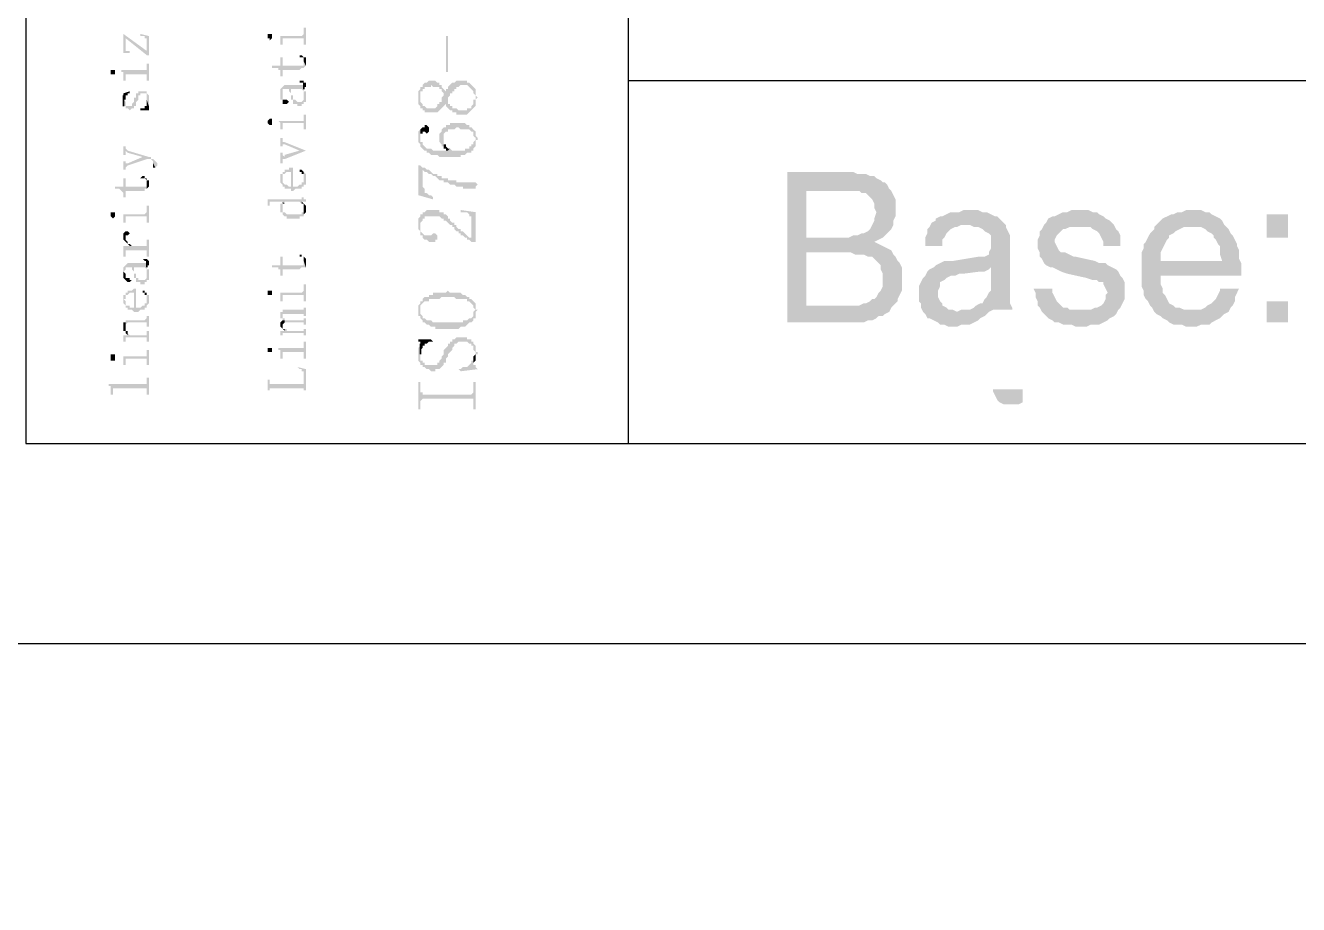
# Model space of a CAD drawing. Header units: millimetres. Extents: x 7018 to 13530, y 4187 to 5692.
# Drawn here: x 11706.35 to 11733.44, y 4946.32 to 4965.02 of the extents above; entities that cross this region are included whole.
import ezdxf

# ---------------------------------------------------------------- set-up
doc = ezdxf.new("R2010")
doc.units = ezdxf.units.MM
doc.layers.add('绘图', color=7, linetype='Continuous')

msp = doc.modelspace()

# ---------------------------------------------------------------- hatches: boundary and pattern name
at = {"transparency": 33554559}
for points in [[(11708.436, 4964.842), (11708.481, 4964.752), (11708.932, 4964.391), (11708.932, 4964.481)], [(11708.436, 4964.842), (11708.436, 4964.436), (11708.616, 4964.436), (11708.571, 4964.436), (11708.571, 4964.481), (11708.481, 4964.481), (11708.481, 4964.526), (11708.481, 4964.752)], [(11708.797, 4964.842), (11708.797, 4964.797), (11708.887, 4964.797), (11708.887, 4964.752), (11708.932, 4964.752), (11708.932, 4964.707), (11708.932, 4964.391), (11708.977, 4964.391), (11708.977, 4964.797)], [(11711.505, 4964.797), (11711.505, 4964.752), (11711.55, 4964.752), (11711.55, 4964.707), (11711.55, 4964.707), (11711.595, 4964.752), (11711.595, 4964.797), (11711.595, 4964.842), (11711.505, 4964.842)], [(11711.73, 4964.797), (11711.775, 4964.797), (11711.775, 4964.752), (11711.775, 4964.707), (11711.775, 4964.662), (11711.775, 4964.617), (11711.82, 4964.617), (11711.82, 4964.707), (11711.82, 4964.752), (11712.272, 4964.752), (11712.272, 4964.617), (11712.317, 4964.617), (11712.317, 4964.978), (11712.272, 4964.978), (11712.272, 4964.842), (11712.272, 4964.842), (11712.227, 4964.797)], [(11715.341, 4964.03), (11715.341, 4964.797), (11715.296, 4964.797), (11715.296, 4964.03)], [(11708.39, 4964.075), (11708.39, 4964.03), (11708.436, 4964.03), (11708.436, 4963.985), (11708.436, 4963.94), (11708.436, 4963.849), (11708.481, 4963.849), (11708.481, 4963.985), (11708.932, 4963.985), (11708.932, 4963.849), (11708.977, 4963.849), (11708.977, 4964.211), (11708.932, 4964.211), (11708.932, 4964.075), (11708.887, 4964.075)], [(11711.595, 4964.165), (11711.595, 4964.12), (11711.73, 4964.12), (11711.73, 4964.075), (11711.775, 4964.075), (11711.775, 4964.03), (11711.775, 4963.94), (11711.82, 4963.94), (11711.82, 4964.075), (11712.182, 4964.075), (11712.227, 4964.12), (11712.272, 4964.12), (11712.317, 4964.165), (11712.272, 4964.256), (11712.272, 4964.211), (11712.272, 4964.165), (11711.82, 4964.165), (11711.82, 4964.346), (11711.775, 4964.346), (11711.775, 4964.165)], [(11712.182, 4964.346), (11712.272, 4964.346), (11712.272, 4964.301), (11712.272, 4964.256), (11712.272, 4964.256), (11712.317, 4964.165), (11712.317, 4964.256), (11712.317, 4964.301), (11712.317, 4964.346), (11712.272, 4964.346), (11712.227, 4964.391), (11712.182, 4964.391)], [(11708.165, 4964.03), (11708.165, 4963.985), (11708.255, 4963.985), (11708.255, 4964.03), (11708.255, 4964.075), (11708.165, 4964.075)], [(11711.775, 4963.579), (11711.775, 4963.534), (11711.775, 4963.488), (11711.775, 4963.443), (11711.82, 4963.443), (11711.82, 4963.579), (11711.82, 4963.624), (11711.82, 4963.669), (11711.956, 4963.669), (11711.956, 4963.624), (11711.956, 4963.624), (11712.001, 4963.579), (11712.001, 4963.534), (11712.001, 4963.669), (11712.227, 4963.669), (11712.272, 4963.624), (11712.272, 4963.579), (11712.272, 4963.534), (11712.272, 4963.488), (11712.317, 4963.624), (11712.272, 4963.624), (11712.272, 4963.669), (11712.272, 4963.759), (11711.866, 4963.759), (11711.82, 4963.714), (11711.82, 4963.714), (11711.775, 4963.669), (11711.775, 4963.624)], [(11712.001, 4963.534), (11712.001, 4963.488), (11712.001, 4963.443), (11712.046, 4963.443), (11712.046, 4963.398), (11712.046, 4963.353), (11712.136, 4963.353), (11712.136, 4963.308), (11712.227, 4963.308), (11712.227, 4963.353), (11712.272, 4963.353), (11712.272, 4963.398), (11712.317, 4963.398), (11712.317, 4963.443), (11712.317, 4963.488), (11712.317, 4963.534), (11712.317, 4963.579), (11712.317, 4963.624), (11712.272, 4963.488), (11712.272, 4963.443), (11712.272, 4963.443), (11712.227, 4963.398), (11712.136, 4963.398), (11712.091, 4963.443), (11712.046, 4963.443), (11712.046, 4963.488), (11712.046, 4963.534), (11712.001, 4963.534), (11712.001, 4963.579), (11712.001, 4963.669), (11712.001, 4963.669)], [(11712.182, 4963.849), (11712.182, 4963.804), (11712.272, 4963.804), (11712.272, 4963.714), (11712.317, 4963.714), (11712.317, 4963.759), (11712.317, 4963.804), (11712.272, 4963.804), (11712.272, 4963.849), (11712.227, 4963.849)], [(11714.709, 4963.488), (11714.709, 4963.353), (11714.754, 4963.308), (11714.754, 4963.263), (11714.799, 4963.263), (11714.799, 4963.218), (11714.844, 4963.218), (11714.844, 4963.172), (11715.115, 4963.172), (11715.16, 4963.218), (11715.16, 4963.218), (11715.205, 4963.263), (11715.205, 4963.263), (11715.251, 4963.308), (11715.251, 4963.308), (11715.296, 4963.353), (11715.296, 4963.308), (11715.341, 4963.398), (11715.341, 4963.443), (11715.341, 4963.488), (11715.386, 4963.534), (11715.386, 4963.579), (11715.431, 4963.579), (11715.431, 4963.624), (11715.476, 4963.624), (11715.476, 4963.669), (11715.521, 4963.669), (11715.521, 4963.714), (11715.566, 4963.714), (11715.612, 4963.759), (11715.747, 4963.759), (11715.792, 4963.714), (11715.792, 4963.714), (11715.837, 4963.669), (11715.837, 4963.669), (11715.882, 4963.624), (11715.882, 4963.579), (11715.928, 4963.534), (11715.928, 4963.308), (11715.928, 4963.398), (11715.928, 4963.443), (11715.973, 4963.488), (11715.928, 4963.534), (11715.928, 4963.624), (11715.928, 4963.669), (11715.882, 4963.714), (11715.882, 4963.714), (11715.837, 4963.759), (11715.837, 4963.759), (11715.792, 4963.804), (11715.747, 4963.804), (11715.747, 4963.849), (11715.521, 4963.849), (11715.476, 4963.804), (11715.431, 4963.804), (11715.386, 4963.759), (11715.386, 4963.759), (11715.341, 4963.714), (11715.341, 4963.669), (11715.296, 4963.669), (11715.296, 4963.624), (11715.296, 4963.624), (11715.251, 4963.669), (11715.251, 4963.534), (11715.251, 4963.534), (11715.205, 4963.488), (11715.205, 4963.398), (11715.16, 4963.398), (11715.16, 4963.353), (11715.115, 4963.353), (11715.115, 4963.308), (11715.07, 4963.263), (11714.889, 4963.263), (11714.844, 4963.308), (11714.799, 4963.308), (11714.799, 4963.353), (11714.799, 4963.353), (11714.754, 4963.398), (11714.754, 4963.443), (11714.754, 4963.669), (11714.754, 4963.669), (11714.709, 4963.624), (11714.709, 4963.534)], [(11714.754, 4963.669), (11714.754, 4963.488), (11714.754, 4963.624), (11714.799, 4963.624), (11714.799, 4963.669), (11714.844, 4963.669), (11714.844, 4963.714), (11714.98, 4963.714), (11714.98, 4963.759), (11715.025, 4963.714), (11715.16, 4963.714), (11715.16, 4963.669), (11715.205, 4963.669), (11715.205, 4963.624), (11715.251, 4963.579), (11715.251, 4963.669), (11715.251, 4963.669), (11715.205, 4963.714), (11715.205, 4963.759), (11715.16, 4963.759), (11715.16, 4963.804), (11715.115, 4963.804), (11715.07, 4963.849), (11714.935, 4963.849), (11714.889, 4963.804), (11714.844, 4963.804), (11714.799, 4963.759), (11714.799, 4963.714), (11714.754, 4963.714)], [(11708.436, 4963.308), (11708.481, 4963.308), (11708.481, 4963.263), (11708.526, 4963.263), (11708.571, 4963.218), (11708.571, 4963.218), (11708.616, 4963.263), (11708.661, 4963.263), (11708.661, 4963.308), (11708.706, 4963.308), (11708.706, 4963.353), (11708.706, 4963.398), (11708.706, 4963.398), (11708.751, 4963.443), (11708.751, 4963.488), (11708.751, 4963.534), (11708.797, 4963.534), (11708.797, 4963.579), (11708.932, 4963.579), (11708.932, 4963.534), (11708.932, 4963.488), (11708.932, 4963.443), (11708.977, 4963.308), (11708.977, 4963.353), (11708.977, 4963.398), (11708.977, 4963.443), (11708.977, 4963.488), (11708.977, 4963.534), (11708.977, 4963.534), (11708.932, 4963.579), (11708.932, 4963.624), (11708.751, 4963.624), (11708.751, 4963.579), (11708.706, 4963.579), (11708.706, 4963.534), (11708.706, 4963.488), (11708.661, 4963.488), (11708.661, 4963.443), (11708.661, 4963.398), (11708.661, 4963.398), (11708.616, 4963.353), (11708.616, 4963.308), (11708.481, 4963.308), (11708.481, 4963.353), (11708.481, 4963.398), (11708.436, 4963.443)], [(11708.436, 4963.579), (11708.436, 4963.308), (11708.436, 4963.443), (11708.481, 4963.443), (11708.481, 4963.488), (11708.481, 4963.534), (11708.526, 4963.534), (11708.526, 4963.579), (11708.571, 4963.579), (11708.571, 4963.624)], [(11708.797, 4963.263), (11708.797, 4963.218), (11708.977, 4963.218), (11708.977, 4963.263), (11708.977, 4963.308), (11708.932, 4963.443), (11708.932, 4963.398), (11708.932, 4963.353), (11708.932, 4963.308), (11708.887, 4963.308), (11708.887, 4963.263), (11708.842, 4963.263)], [(11711.82, 4963.443), (11711.82, 4963.398), (11711.82, 4963.353), (11711.911, 4963.353), (11711.956, 4963.398), (11711.956, 4963.398), (11711.911, 4963.443), (11711.82, 4963.443), (11711.82, 4963.488), (11711.82, 4963.579)], [(11715.296, 4963.308), (11715.341, 4963.263), (11715.341, 4963.263), (11715.386, 4963.218), (11715.431, 4963.218), (11715.431, 4963.172), (11715.521, 4963.172), (11715.521, 4963.127), (11715.747, 4963.127), (11715.792, 4963.172), (11715.792, 4963.172), (11715.837, 4963.218), (11715.837, 4963.218), (11715.882, 4963.263), (11715.882, 4963.263), (11715.928, 4963.308), (11715.928, 4963.488), (11715.928, 4963.443), (11715.882, 4963.443), (11715.882, 4963.353), (11715.837, 4963.308), (11715.837, 4963.263), (11715.747, 4963.263), (11715.747, 4963.218), (11715.566, 4963.218), (11715.521, 4963.263), (11715.431, 4963.263), (11715.431, 4963.308), (11715.386, 4963.308), (11715.386, 4963.353), (11715.341, 4963.353), (11715.341, 4963.398)], [(11711.73, 4962.992), (11711.73, 4962.992), (11711.775, 4962.947), (11711.775, 4962.902), (11711.775, 4962.857), (11711.775, 4962.811), (11711.82, 4962.811), (11711.82, 4962.902), (11711.82, 4962.947), (11712.272, 4962.947), (11712.272, 4962.902), (11712.272, 4962.811), (11712.317, 4962.811), (11712.317, 4963.127), (11712.272, 4963.127), (11712.272, 4963.037), (11712.272, 4962.992), (11712.227, 4962.992)], [(11711.505, 4962.947), (11711.505, 4962.947), (11711.55, 4962.902), (11711.595, 4962.902), (11711.595, 4962.947), (11711.595, 4962.992), (11711.595, 4963.037), (11711.55, 4963.037), (11711.505, 4962.992), (11711.505, 4962.992)], [(11714.754, 4962.811), (11714.754, 4962.631), (11714.754, 4962.721), (11714.799, 4962.721), (11714.799, 4962.766), (11714.844, 4962.766), (11714.889, 4962.721), (11714.889, 4962.721), (11714.935, 4962.766), (11714.935, 4962.857), (11714.935, 4962.857), (11714.889, 4962.902), (11714.844, 4962.902), (11714.844, 4962.857), (11714.799, 4962.857)], [(11715.16, 4962.631), (11715.16, 4962.586), (11715.16, 4962.541), (11715.205, 4962.495), (11715.205, 4962.45), (11715.251, 4962.45), (11715.251, 4962.676), (11715.251, 4962.721), (11715.296, 4962.766), (11715.341, 4962.766), (11715.341, 4962.811), (11715.476, 4962.811), (11715.521, 4962.857), (11715.566, 4962.857), (11715.612, 4962.811), (11715.792, 4962.811), (11715.837, 4962.766), (11715.882, 4962.766), (11715.882, 4962.676), (11715.928, 4962.631), (11715.928, 4962.45), (11715.928, 4962.586), (11715.973, 4962.586), (11715.973, 4962.631), (11715.928, 4962.676), (11715.928, 4962.766), (11715.882, 4962.811), (11715.882, 4962.811), (11715.837, 4962.857), (11715.792, 4962.857), (11715.792, 4962.902), (11715.747, 4962.902), (11715.702, 4962.947), (11715.386, 4962.947), (11715.386, 4962.902), (11715.296, 4962.902), (11715.296, 4962.857), (11715.251, 4962.857), (11715.205, 4962.811), (11715.205, 4962.766), (11715.16, 4962.721), (11715.16, 4962.676)], [(11711.775, 4962.631), (11711.775, 4962.45), (11711.82, 4962.45), (11711.82, 4962.495), (11711.866, 4962.495), (11712.182, 4962.36), (11712.317, 4962.36), (11711.866, 4962.541), (11711.82, 4962.541), (11711.82, 4962.586), (11711.82, 4962.631)], [(11714.709, 4962.676), (11714.709, 4962.586), (11714.709, 4962.541), (11714.754, 4962.495), (11714.754, 4962.45), (11714.799, 4962.405), (11714.799, 4962.405), (11714.844, 4962.36), (11714.889, 4962.36), (11714.889, 4962.315), (11714.935, 4962.315), (11714.98, 4962.27), (11715.115, 4962.27), (11715.16, 4962.225), (11715.612, 4962.225), (11715.612, 4962.27), (11715.702, 4962.27), (11715.747, 4962.315), (11715.837, 4962.315), (11715.837, 4962.36), (11715.882, 4962.36), (11715.882, 4962.405), (11715.928, 4962.45), (11715.928, 4962.631), (11715.928, 4962.586), (11715.882, 4962.541), (11715.882, 4962.495), (11715.837, 4962.495), (11715.837, 4962.45), (11715.792, 4962.45), (11715.792, 4962.405), (11715.702, 4962.405), (11715.702, 4962.36), (11715.431, 4962.36), (11715.386, 4962.405), (11715.341, 4962.36), (11715.025, 4962.36), (11714.98, 4962.405), (11714.889, 4962.405), (11714.844, 4962.45), (11714.844, 4962.45), (11714.799, 4962.495), (11714.799, 4962.541), (11714.754, 4962.541), (11714.754, 4962.631), (11714.754, 4962.811), (11714.709, 4962.766), (11714.709, 4962.721), (11714.709, 4962.721)], [(11715.251, 4962.45), (11715.251, 4962.405), (11715.296, 4962.405), (11715.296, 4962.36), (11715.341, 4962.36), (11715.386, 4962.405), (11715.341, 4962.405), (11715.296, 4962.45), (11715.296, 4962.495), (11715.251, 4962.495), (11715.251, 4962.541), (11715.251, 4962.631)], [(11708.436, 4962.45), (11708.436, 4962.27), (11708.481, 4962.27), (11708.481, 4962.315), (11708.481, 4962.36), (11708.526, 4962.315), (11708.842, 4962.225), (11708.842, 4962.225), (11708.932, 4962.18), (11709.022, 4962.18), (11709.067, 4962.134), (11709.067, 4962.089), (11709.113, 4961.999), (11709.113, 4961.999), (11709.158, 4962.044), (11709.158, 4962.089), (11709.158, 4962.089), (11709.113, 4962.134), (11709.113, 4962.134), (11709.067, 4962.18), (11709.022, 4962.18), (11709.022, 4962.225), (11708.977, 4962.225), (11708.526, 4962.36), (11708.481, 4962.405), (11708.481, 4962.45), (11708.481, 4962.45)], [(11711.775, 4962.315), (11711.775, 4962.089), (11711.82, 4962.089), (11711.82, 4962.134), (11711.82, 4962.18), (11711.866, 4962.18), (11712.317, 4962.36), (11712.182, 4962.36), (11711.866, 4962.27), (11711.866, 4962.225), (11711.82, 4962.27), (11711.82, 4962.315)], [(11708.436, 4962.134), (11708.436, 4961.954), (11708.481, 4961.954), (11708.481, 4961.999), (11708.481, 4961.999), (11708.526, 4962.044), (11708.932, 4962.18), (11708.842, 4962.225), (11708.526, 4962.089), (11708.481, 4962.089), (11708.481, 4962.134), (11708.481, 4962.134)], [(11709.067, 4962.044), (11709.067, 4961.999), (11709.113, 4961.999), (11709.067, 4962.089)], [(11714.709, 4962.044), (11714.709, 4961.412), (11715.025, 4961.322), (11715.025, 4961.367), (11714.98, 4961.412), (11714.935, 4961.412), (11714.889, 4961.457), (11714.844, 4961.457), (11714.844, 4961.548), (11714.799, 4961.593), (11714.799, 4961.999), (11714.754, 4962.044)], [(11708.255, 4961.593), (11708.255, 4961.548), (11708.345, 4961.548), (11708.39, 4961.503), (11708.39, 4961.503), (11708.436, 4961.457), (11708.436, 4961.367), (11708.481, 4961.367), (11708.481, 4961.503), (11708.887, 4961.503), (11708.887, 4961.548), (11708.932, 4961.548), (11708.932, 4961.683), (11708.932, 4961.638), (11708.932, 4961.593), (11708.481, 4961.593), (11708.481, 4961.773), (11708.436, 4961.773), (11708.436, 4961.593)], [(11708.797, 4961.773), (11708.887, 4961.773), (11708.932, 4961.728), (11708.932, 4961.683), (11708.932, 4961.548), (11708.977, 4961.593), (11708.977, 4961.638), (11708.977, 4961.728), (11708.932, 4961.728), (11708.932, 4961.773), (11708.887, 4961.773), (11708.887, 4961.819), (11708.842, 4961.819)], [(11711.775, 4961.864), (11711.82, 4961.773), (11711.82, 4961.819), (11711.82, 4961.864), (11711.866, 4961.864), (11711.911, 4961.909), (11712.001, 4961.909), (11712.001, 4961.503), (11712.046, 4961.503), (11712.091, 4961.548), (11712.227, 4961.548), (11712.227, 4961.593), (11712.272, 4961.593), (11712.272, 4961.638), (11712.317, 4961.638), (11712.317, 4961.683), (11712.317, 4961.728), (11712.317, 4961.773), (11712.317, 4961.819), (11712.317, 4961.864), (11712.317, 4961.864), (11712.272, 4961.909), (11712.272, 4961.773), (11712.272, 4961.728), (11712.272, 4961.683), (11712.227, 4961.683), (11712.227, 4961.638), (11712.182, 4961.638), (11712.136, 4961.593), (11712.046, 4961.593), (11712.046, 4961.999), (11711.956, 4961.999), (11711.956, 4961.954), (11711.866, 4961.954), (11711.866, 4961.909), (11711.82, 4961.909), (11711.82, 4961.864)], [(11711.775, 4961.773), (11711.775, 4961.728), (11711.775, 4961.683), (11711.775, 4961.683), (11711.82, 4961.638), (11711.82, 4961.593), (11711.866, 4961.593), (11711.866, 4961.548), (11712.001, 4961.548), (11712.001, 4961.503), (11712.001, 4961.593), (11711.956, 4961.593), (11711.911, 4961.638), (11711.866, 4961.638), (11711.82, 4961.683), (11711.82, 4961.728), (11711.82, 4961.773), (11711.775, 4961.864), (11711.775, 4961.819)], [(11712.182, 4961.954), (11712.182, 4961.909), (11712.227, 4961.909), (11712.227, 4961.864), (11712.272, 4961.864), (11712.272, 4961.819), (11712.272, 4961.773), (11712.272, 4961.909), (11712.272, 4961.909), (11712.227, 4961.954)], [(11714.799, 4961.999), (11714.799, 4961.954), (11714.844, 4961.909), (11714.889, 4961.909), (11714.935, 4961.864), (11714.98, 4961.864), (11715.025, 4961.819), (11715.07, 4961.819), (11715.115, 4961.773), (11715.115, 4961.773), (11715.16, 4961.728), (11715.251, 4961.728), (11715.251, 4961.683), (11715.341, 4961.683), (11715.386, 4961.638), (11715.476, 4961.638), (11715.521, 4961.593), (11715.657, 4961.593), (11715.657, 4961.548), (11715.928, 4961.548), (11715.928, 4961.593), (11715.973, 4961.638), (11715.928, 4961.683), (11715.521, 4961.683), (11715.521, 4961.728), (11715.341, 4961.728), (11715.341, 4961.773), (11715.205, 4961.773), (11715.205, 4961.819), (11715.115, 4961.819), (11715.115, 4961.864), (11715.025, 4961.864), (11714.98, 4961.909), (11714.98, 4961.909), (11714.935, 4961.954), (11714.889, 4961.954), (11714.844, 4961.999)], [(11723.961, 4961.909), (11722.562, 4961.909), (11722.562, 4958.704), (11724.187, 4958.704), (11724.277, 4958.75), (11724.367, 4958.75), (11724.457, 4958.795), (11724.503, 4958.84), (11724.593, 4958.84), (11724.638, 4958.885), (11724.728, 4958.93), (11724.728, 4958.93), (11724.773, 4959.02), (11722.968, 4959.065), (11722.968, 4960.194), (11723.826, 4960.194), (11724.773, 4960.239), (11724.683, 4960.284), (11724.683, 4960.284), (11724.593, 4960.329), (11724.503, 4960.374), (11724.412, 4960.419), (11724.503, 4960.465), (11724.593, 4960.51), (11722.968, 4960.51), (11722.968, 4961.503), (11723.826, 4961.503), (11724.728, 4961.548), (11724.683, 4961.638), (11724.638, 4961.683), (11724.593, 4961.683), (11724.548, 4961.728), (11724.457, 4961.773), (11724.412, 4961.819), (11724.322, 4961.819), (11724.232, 4961.864), (11724.051, 4961.864)], [(11724.728, 4961.548), (11723.826, 4961.503), (11724.096, 4961.503), (11724.142, 4961.457), (11724.232, 4961.457), (11724.277, 4961.412), (11724.322, 4961.367), (11724.367, 4961.322), (11724.412, 4961.232), (11724.412, 4961.142), (11724.457, 4961.051), (11724.457, 4961.051), (11724.412, 4960.916), (11724.412, 4960.871), (11724.367, 4960.78), (11724.322, 4960.69), (11724.277, 4960.645), (11724.277, 4960.645), (11724.187, 4960.6), (11724.142, 4960.6), (11724.051, 4960.555), (11723.961, 4960.555), (11723.871, 4960.51), (11722.968, 4960.51), (11724.593, 4960.51), (11724.683, 4960.6), (11724.728, 4960.645), (11724.773, 4960.69), (11724.819, 4960.78), (11724.819, 4960.871), (11724.864, 4960.961), (11724.864, 4961.142), (11724.864, 4961.322), (11724.819, 4961.412), (11724.773, 4961.503)], [(11711.459, 4961.322), (11711.505, 4961.322), (11711.505, 4961.277), (11711.505, 4961.187), (11711.55, 4961.187), (11711.55, 4961.232), (11711.55, 4961.277), (11711.82, 4961.277), (11711.866, 4961.232), (11711.866, 4961.277), (11712.182, 4961.277), (11712.227, 4961.232), (11712.227, 4961.277), (11712.317, 4961.277), (11712.317, 4961.322), (11712.272, 4961.322), (11712.272, 4961.367), (11712.272, 4961.412), (11712.272, 4961.367), (11712.227, 4961.367), (11712.227, 4961.322)], [(11711.775, 4961.142), (11711.775, 4961.096), (11711.775, 4961.051), (11711.82, 4961.051), (11711.82, 4961.006), (11711.82, 4961.006), (11711.866, 4960.961), (11711.911, 4960.961), (11711.911, 4960.916), (11712.182, 4960.916), (11712.182, 4960.961), (11712.272, 4960.961), (11712.272, 4961.006), (11712.272, 4961.142), (11712.272, 4961.096), (11712.272, 4961.051), (11712.227, 4961.051), (11712.227, 4961.006), (11711.911, 4961.006), (11711.866, 4961.051), (11711.82, 4961.051), (11711.82, 4961.096), (11711.82, 4961.232), (11711.775, 4961.232), (11711.775, 4961.187)], [(11711.82, 4961.232), (11711.82, 4961.142), (11711.82, 4961.187), (11711.82, 4961.232), (11711.866, 4961.232), (11711.82, 4961.277), (11711.82, 4961.277)], [(11712.227, 4961.232), (11712.272, 4961.232), (11712.272, 4961.187), (11712.272, 4961.142), (11712.272, 4961.006), (11712.317, 4961.051), (11712.317, 4961.096), (11712.317, 4961.142), (11712.317, 4961.187), (11712.317, 4961.187), (11712.272, 4961.232), (11712.272, 4961.232), (11712.227, 4961.277), (11712.227, 4961.277)], [(11708.165, 4961.006), (11708.165, 4960.961), (11708.165, 4960.961), (11708.21, 4960.916), (11708.21, 4960.916), (11708.255, 4960.961), (11708.255, 4961.006), (11708.255, 4961.051), (11708.165, 4961.051)], [(11708.39, 4961.006), (11708.436, 4961.006), (11708.436, 4960.961), (11708.436, 4960.871), (11708.436, 4960.826), (11708.481, 4960.826), (11708.481, 4960.916), (11708.481, 4960.961), (11708.932, 4960.961), (11708.932, 4960.826), (11708.977, 4960.826), (11708.977, 4961.187), (11708.932, 4961.187), (11708.932, 4961.051), (11708.932, 4961.051), (11708.887, 4961.006)], [(11714.709, 4960.78), (11714.709, 4960.69), (11714.709, 4960.69), (11714.754, 4960.645), (11714.754, 4960.6), (11714.754, 4960.78), (11714.754, 4960.826), (11714.799, 4960.871), (11714.799, 4960.916), (11714.844, 4960.916), (11714.844, 4960.961), (11715.16, 4960.961), (11715.205, 4960.916), (11715.251, 4960.916), (11715.251, 4960.871), (11715.296, 4960.871), (11715.341, 4960.826), (11715.341, 4960.826), (11715.386, 4960.78), (11715.431, 4960.78), (11715.431, 4960.735), (11715.476, 4960.735), (11715.476, 4960.69), (11715.521, 4960.645), (11715.566, 4960.645), (11715.566, 4960.6), (11715.612, 4960.6), (11715.612, 4960.555), (11715.657, 4960.555), (11715.702, 4960.51), (11715.747, 4960.51), (11715.747, 4960.465), (11715.792, 4960.465), (11715.837, 4960.419), (11715.837, 4960.51), (11715.792, 4960.51), (11715.747, 4960.555), (11715.747, 4960.555), (11715.702, 4960.6), (11715.657, 4960.645), (11715.612, 4960.645), (11715.612, 4960.69), (11715.566, 4960.69), (11715.521, 4960.735), (11715.521, 4960.78), (11715.476, 4960.78), (11715.476, 4960.826), (11715.431, 4960.826), (11715.386, 4960.871), (11715.386, 4960.916), (11715.341, 4960.916), (11715.341, 4960.961), (11715.296, 4961.006), (11715.251, 4961.006), (11715.251, 4961.051), (11715.16, 4961.051), (11715.16, 4961.096), (11714.889, 4961.096), (11714.844, 4961.051), (11714.799, 4961.051), (11714.799, 4961.006), (11714.754, 4961.006), (11714.754, 4960.961), (11714.754, 4960.961), (11714.709, 4960.916), (11714.709, 4960.871), (11714.709, 4960.826)], [(11715.612, 4961.096), (11715.612, 4961.051), (11715.747, 4961.051), (11715.792, 4961.006), (11715.792, 4960.961), (11715.837, 4960.961), (11715.837, 4960.419), (11715.928, 4960.419), (11715.928, 4961.051)], [(11726.443, 4961.096), (11726.308, 4961.096), (11726.218, 4961.051), (11726.037, 4961.051), (11725.947, 4961.006), (11725.857, 4960.961), (11725.811, 4960.961), (11725.721, 4960.916), (11725.721, 4960.871), (11725.631, 4960.826), (11725.586, 4960.735), (11725.541, 4960.69), (11725.541, 4960.6), (11725.496, 4960.51), (11725.496, 4960.329), (11725.857, 4960.329), (11725.857, 4960.465), (11725.902, 4960.51), (11725.947, 4960.6), (11725.992, 4960.645), (11726.037, 4960.69), (11726.127, 4960.735), (11726.173, 4960.735), (11726.263, 4960.78), (11727.211, 4960.78), (11727.12, 4960.871), (11727.075, 4960.916), (11727.03, 4960.961), (11726.985, 4960.961), (11726.895, 4961.006), (11726.804, 4961.051), (11726.714, 4961.051), (11726.624, 4961.096), (11726.534, 4961.096)], [(11728.745, 4961.096), (11728.61, 4961.096), (11728.519, 4961.051), (11728.429, 4961.051), (11728.339, 4961.006), (11728.249, 4960.961), (11728.203, 4960.961), (11728.113, 4960.916), (11728.068, 4960.826), (11728.023, 4960.78), (11727.978, 4960.69), (11727.933, 4960.645), (11727.933, 4960.555), (11727.888, 4960.465), (11727.888, 4960.284), (11727.933, 4960.194), (11727.933, 4960.103), (11727.978, 4960.058), (11728.023, 4959.968), (11728.068, 4959.923), (11728.158, 4959.878), (11728.203, 4959.878), (11728.294, 4959.833), (11728.384, 4959.788), (11728.519, 4959.742), (11728.926, 4959.652), (11728.926, 4959.652), (11729.061, 4959.607), (11729.151, 4959.607), (11729.196, 4959.562), (11729.287, 4959.562), (11729.287, 4959.517), (11729.332, 4959.427), (11729.377, 4959.336), (11729.332, 4959.291), (11729.332, 4959.201), (11729.287, 4959.111), (11729.241, 4959.065), (11729.151, 4959.02), (11729.106, 4959.02), (11729.016, 4958.975), (11728.835, 4958.975), (11727.978, 4958.93), (11728.023, 4958.885), (11728.068, 4958.84), (11728.113, 4958.795), (11728.203, 4958.75), (11728.249, 4958.704), (11728.339, 4958.704), (11728.429, 4958.659), (11728.61, 4958.659), (11728.7, 4958.614), (11728.926, 4958.614), (11729.016, 4958.659), (11729.196, 4958.659), (11729.287, 4958.704), (11729.377, 4958.75), (11729.422, 4958.795), (11729.512, 4958.84), (11729.512, 4958.84), (11729.557, 4958.885), (11729.603, 4958.975), (11729.648, 4959.02), (11729.693, 4959.111), (11729.738, 4959.201), (11729.738, 4959.381), (11729.738, 4959.562), (11729.693, 4959.652), (11729.648, 4959.697), (11729.603, 4959.788), (11729.603, 4959.788), (11729.557, 4959.833), (11729.467, 4959.878), (11729.377, 4959.923), (11729.332, 4959.968), (11729.196, 4959.968), (11729.106, 4960.013), (11728.7, 4960.103), (11728.655, 4960.103), (11728.565, 4960.149), (11728.474, 4960.194), (11728.384, 4960.194), (11728.339, 4960.239), (11728.339, 4960.239), (11728.294, 4960.329), (11728.249, 4960.419), (11728.249, 4960.465), (11728.294, 4960.555), (11728.339, 4960.6), (11728.384, 4960.645), (11728.429, 4960.69), (11728.474, 4960.69), (11728.565, 4960.735), (11728.745, 4960.735), (11729.512, 4960.78), (11729.467, 4960.826), (11729.422, 4960.871), (11729.332, 4960.916), (11729.287, 4960.961), (11729.196, 4961.006), (11729.151, 4961.051), (11729.061, 4961.051), (11728.971, 4961.096), (11728.88, 4961.096)], [(11731.182, 4961.096), (11731.047, 4961.096), (11730.957, 4961.051), (11730.866, 4961.051), (11730.776, 4961.006), (11730.731, 4961.006), (11730.641, 4960.961), (11730.55, 4960.916), (11730.505, 4960.871), (11730.46, 4960.826), (11730.37, 4960.735), (11731.363, 4960.735), (11731.453, 4960.69), (11731.498, 4960.645), (11731.588, 4960.6), (11731.634, 4960.555), (11731.634, 4960.51), (11731.679, 4960.465), (11731.724, 4960.374), (11731.769, 4960.329), (11731.769, 4960.149), (11731.814, 4960.013), (11730.099, 4960.013), (11730.099, 4959.472), (11730.144, 4959.381), (11730.144, 4959.291), (11730.189, 4959.201), (11730.234, 4959.156), (11730.28, 4959.065), (11730.325, 4959.02), (11730.37, 4958.93), (11731.182, 4958.975), (11731.002, 4958.975), (11730.911, 4959.02), (11730.821, 4959.02), (11730.776, 4959.065), (11730.686, 4959.111), (11730.641, 4959.201), (11730.641, 4959.201), (11730.595, 4959.291), (11730.55, 4959.336), (11730.55, 4959.427), (11730.505, 4959.517), (11730.505, 4959.697), (11732.22, 4959.697), (11732.22, 4959.968), (11732.175, 4960.058), (11732.175, 4960.239), (11732.13, 4960.329), (11732.13, 4960.374), (11732.085, 4960.465), (11732.04, 4960.555), (11731.995, 4960.6), (11731.949, 4960.69), (11731.904, 4960.735), (11731.859, 4960.78), (11731.814, 4960.871), (11731.769, 4960.916), (11731.679, 4960.961), (11731.588, 4961.006), (11731.543, 4961.051), (11731.453, 4961.051), (11731.363, 4961.096), (11731.272, 4961.096)], [(11733.213, 4960.51), (11733.213, 4961.006), (11732.762, 4961.006), (11732.762, 4960.51)], [(11714.754, 4960.6), (11714.754, 4960.555), (11714.799, 4960.555), (11714.799, 4960.51), (11714.799, 4960.51), (11714.844, 4960.465), (11714.889, 4960.465), (11714.935, 4960.419), (11715.07, 4960.419), (11715.07, 4960.465), (11715.115, 4960.465), (11715.115, 4960.555), (11715.115, 4960.555), (11715.07, 4960.6), (11715.025, 4960.6), (11714.98, 4960.555), (11714.844, 4960.555), (11714.799, 4960.6), (11714.799, 4960.6), (11714.754, 4960.645), (11714.754, 4960.69), (11714.754, 4960.735)], [(11727.211, 4960.78), (11726.398, 4960.78), (11726.443, 4960.78), (11726.534, 4960.735), (11726.624, 4960.735), (11726.714, 4960.69), (11726.759, 4960.645), (11726.849, 4960.6), (11726.895, 4960.555), (11726.895, 4960.284), (11726.849, 4960.194), (11726.849, 4960.149), (11726.759, 4960.103), (11726.624, 4960.103), (11726.082, 4960.013), (11725.902, 4960.013), (11725.811, 4959.968), (11725.721, 4959.923), (11725.676, 4959.878), (11726.895, 4959.878), (11726.895, 4959.472), (11726.895, 4959.381), (11726.849, 4959.336), (11726.804, 4959.246), (11726.759, 4959.201), (11726.714, 4959.111), (11726.669, 4959.111), (11726.579, 4959.065), (11726.534, 4959.02), (11726.443, 4958.975), (11726.263, 4958.975), (11726.173, 4958.93), (11725.45, 4958.93), (11725.496, 4958.885), (11725.541, 4958.795), (11725.586, 4958.795), (11725.676, 4958.75), (11725.766, 4958.704), (11725.811, 4958.659), (11725.902, 4958.659), (11725.992, 4958.614), (11726.173, 4958.614), (11726.263, 4958.659), (11726.443, 4958.659), (11726.534, 4958.704), (11726.624, 4958.75), (11726.669, 4958.795), (11726.759, 4958.84), (11726.804, 4958.885), (11726.849, 4958.93), (11726.94, 4958.975), (11727.346, 4958.975), (11727.346, 4959.02), (11727.301, 4959.111), (11727.301, 4960.555), (11727.256, 4960.645), (11727.211, 4960.735)], [(11729.512, 4960.78), (11728.745, 4960.735), (11729.016, 4960.735), (11729.061, 4960.69), (11729.151, 4960.645), (11729.151, 4960.645), (11729.196, 4960.6), (11729.241, 4960.51), (11729.287, 4960.419), (11729.287, 4960.329), (11729.648, 4960.329), (11729.648, 4960.555), (11729.603, 4960.645), (11729.557, 4960.69)], [(11730.37, 4960.735), (11730.37, 4960.69), (11730.325, 4960.645), (11730.28, 4960.6), (11730.234, 4960.51), (11730.189, 4960.419), (11730.144, 4960.374), (11730.144, 4960.284), (11730.099, 4960.194), (11730.099, 4960.013), (11730.505, 4960.013), (11730.505, 4960.194), (11730.55, 4960.284), (11730.595, 4960.374), (11730.641, 4960.465), (11730.686, 4960.51), (11730.686, 4960.555), (11730.776, 4960.6), (11730.821, 4960.645), (11730.911, 4960.69), (11731.002, 4960.735), (11731.182, 4960.735)], [(11708.436, 4960.555), (11708.436, 4960.51), (11708.436, 4960.465), (11708.436, 4960.465), (11708.481, 4960.419), (11708.481, 4960.51), (11708.481, 4960.555), (11708.526, 4960.555), (11708.571, 4960.6), (11708.571, 4960.6), (11708.526, 4960.645), (11708.481, 4960.645), (11708.436, 4960.6)], [(11708.436, 4960.329), (11708.436, 4960.284), (11708.436, 4960.239), (11708.436, 4960.194), (11708.436, 4960.103), (11708.481, 4960.103), (11708.481, 4960.239), (11708.932, 4960.239), (11708.932, 4960.103), (11708.977, 4960.103), (11708.977, 4960.465), (11708.932, 4960.465), (11708.932, 4960.374), (11708.932, 4960.329), (11708.571, 4960.329)], [(11708.481, 4960.419), (11708.481, 4960.419), (11708.526, 4960.374), (11708.526, 4960.374), (11708.571, 4960.329), (11708.616, 4960.329), (11708.571, 4960.374), (11708.526, 4960.374), (11708.526, 4960.419), (11708.526, 4960.419), (11708.481, 4960.465), (11708.481, 4960.51), (11708.481, 4960.51)], [(11712.182, 4960.103), (11712.272, 4960.103), (11712.272, 4960.058), (11712.272, 4960.013), (11712.272, 4960.013), (11712.317, 4959.878), (11712.317, 4959.923), (11712.317, 4959.968), (11712.317, 4960.058), (11712.317, 4960.058), (11712.272, 4960.103), (11712.227, 4960.103), (11712.227, 4960.149), (11712.182, 4960.149)], [(11724.773, 4960.239), (11723.826, 4960.194), (11723.916, 4960.194), (11724.006, 4960.149), (11724.187, 4960.149), (11724.277, 4960.103), (11724.367, 4960.103), (11724.412, 4960.058), (11724.412, 4960.058), (11724.503, 4959.968), (11724.548, 4959.923), (11724.548, 4959.833), (11724.593, 4959.742), (11724.593, 4959.472), (11724.548, 4959.381), (11724.503, 4959.336), (11724.457, 4959.246), (11724.412, 4959.201), (11724.367, 4959.201), (11724.322, 4959.156), (11724.232, 4959.111), (11724.187, 4959.111), (11724.096, 4959.065), (11722.968, 4959.065), (11724.773, 4959.02), (11724.819, 4959.065), (11724.909, 4959.156), (11724.909, 4959.201), (11724.954, 4959.291), (11724.999, 4959.381), (11724.999, 4959.878), (11724.954, 4959.968), (11724.909, 4960.013), (11724.864, 4960.103), (11724.819, 4960.149)], [(11708.436, 4959.788), (11708.436, 4959.742), (11708.436, 4959.697), (11708.436, 4959.652), (11708.436, 4959.788), (11708.436, 4959.788), (11708.481, 4959.833), (11708.481, 4959.878), (11708.616, 4959.878), (11708.616, 4959.833), (11708.616, 4959.833), (11708.661, 4959.788), (11708.661, 4959.742), (11708.661, 4959.878), (11708.887, 4959.878), (11708.932, 4959.833), (11708.932, 4959.788), (11708.932, 4959.742), (11708.932, 4959.697), (11708.932, 4959.833), (11708.932, 4959.878), (11708.932, 4959.968), (11708.526, 4959.968), (11708.481, 4959.923), (11708.481, 4959.923), (11708.436, 4959.878), (11708.436, 4959.833)], [(11708.661, 4959.742), (11708.661, 4959.697), (11708.661, 4959.652), (11708.706, 4959.652), (11708.706, 4959.607), (11708.706, 4959.562), (11708.797, 4959.562), (11708.797, 4959.517), (11708.887, 4959.517), (11708.887, 4959.562), (11708.932, 4959.562), (11708.932, 4959.607), (11708.977, 4959.607), (11708.977, 4959.652), (11708.977, 4959.697), (11708.977, 4959.788), (11708.977, 4959.833), (11708.932, 4959.833), (11708.932, 4959.697), (11708.932, 4959.652), (11708.932, 4959.652), (11708.887, 4959.607), (11708.751, 4959.607), (11708.751, 4959.652), (11708.706, 4959.652), (11708.706, 4959.697), (11708.706, 4959.742), (11708.661, 4959.742), (11708.661, 4959.788), (11708.661, 4959.878), (11708.661, 4959.878)], [(11708.842, 4960.058), (11708.842, 4960.058), (11708.887, 4960.013), (11708.932, 4960.013), (11708.932, 4959.923), (11708.977, 4959.923), (11708.977, 4959.968), (11708.977, 4960.013), (11708.977, 4960.013), (11708.932, 4960.058), (11708.887, 4960.058)], [(11711.595, 4959.923), (11711.595, 4959.878), (11711.73, 4959.878), (11711.73, 4959.833), (11711.775, 4959.833), (11711.775, 4959.788), (11711.775, 4959.697), (11711.82, 4959.697), (11711.82, 4959.833), (11712.182, 4959.833), (11712.227, 4959.878), (11712.317, 4959.878), (11712.272, 4960.013), (11712.272, 4959.968), (11712.272, 4959.923), (11711.82, 4959.923), (11711.82, 4960.103), (11711.775, 4960.103), (11711.775, 4959.923)], [(11725.676, 4959.878), (11725.586, 4959.833), (11725.541, 4959.788), (11725.541, 4959.788), (11725.496, 4959.697), (11725.45, 4959.652), (11725.405, 4959.562), (11725.36, 4959.472), (11725.36, 4959.291), (11725.36, 4959.156), (11725.405, 4959.111), (11725.405, 4959.02), (11725.45, 4958.93), (11726.173, 4958.93), (11726.082, 4958.975), (11725.992, 4958.975), (11725.947, 4959.02), (11725.857, 4959.065), (11725.857, 4959.111), (11725.811, 4959.156), (11725.766, 4959.246), (11725.766, 4959.381), (11725.811, 4959.472), (11725.811, 4959.562), (11725.902, 4959.607), (11725.947, 4959.652), (11726.037, 4959.697), (11726.127, 4959.697), (11726.218, 4959.742), (11726.308, 4959.742), (11726.669, 4959.788), (11726.759, 4959.788), (11726.849, 4959.833), (11726.895, 4959.878)], [(11708.436, 4959.652), (11708.481, 4959.607), (11708.481, 4959.607), (11708.526, 4959.562), (11708.571, 4959.562), (11708.616, 4959.607), (11708.571, 4959.607), (11708.571, 4959.652), (11708.481, 4959.652), (11708.481, 4959.697), (11708.481, 4959.742), (11708.436, 4959.788)], [(11708.436, 4959.291), (11708.436, 4959.201), (11708.481, 4959.201), (11708.481, 4959.246), (11708.481, 4959.291), (11708.526, 4959.291), (11708.571, 4959.336), (11708.661, 4959.336), (11708.661, 4958.93), (11708.751, 4958.93), (11708.797, 4958.975), (11708.887, 4958.975), (11708.887, 4959.02), (11708.932, 4959.02), (11708.932, 4959.065), (11708.932, 4959.065), (11708.977, 4959.111), (11708.977, 4959.156), (11708.977, 4959.201), (11708.977, 4959.246), (11708.977, 4959.291), (11708.932, 4959.291), (11708.932, 4959.336), (11708.932, 4959.201), (11708.932, 4959.156), (11708.932, 4959.111), (11708.887, 4959.111), (11708.887, 4959.065), (11708.842, 4959.065), (11708.797, 4959.02), (11708.706, 4959.02), (11708.706, 4959.427), (11708.661, 4959.427), (11708.616, 4959.381), (11708.526, 4959.381), (11708.526, 4959.336), (11708.481, 4959.336), (11708.481, 4959.291)], [(11708.797, 4959.381), (11708.842, 4959.381), (11708.842, 4959.336), (11708.887, 4959.336), (11708.887, 4959.291), (11708.932, 4959.291), (11708.932, 4959.246), (11708.932, 4959.201), (11708.932, 4959.336), (11708.887, 4959.336), (11708.887, 4959.381), (11708.842, 4959.381)], [(11711.505, 4959.336), (11711.505, 4959.291), (11711.595, 4959.291), (11711.595, 4959.336), (11711.595, 4959.381), (11711.505, 4959.381)], [(11711.73, 4959.336), (11711.775, 4959.336), (11711.775, 4959.291), (11711.775, 4959.201), (11711.775, 4959.156), (11711.82, 4959.156), (11711.82, 4959.246), (11711.82, 4959.291), (11712.272, 4959.291), (11712.272, 4959.156), (11712.317, 4959.156), (11712.317, 4959.517), (11712.272, 4959.517), (11712.272, 4959.381), (11712.272, 4959.381), (11712.227, 4959.336)], [(11714.754, 4959.111), (11714.754, 4958.975), (11714.754, 4959.02), (11714.754, 4959.065), (11714.799, 4959.111), (11714.799, 4959.111), (11714.844, 4959.156), (11714.935, 4959.156), (11714.935, 4959.201), (11715.16, 4959.201), (11715.205, 4959.246), (11715.476, 4959.246), (11715.521, 4959.201), (11715.747, 4959.201), (11715.747, 4959.156), (11715.792, 4959.156), (11715.837, 4959.111), (11715.837, 4959.111), (11715.882, 4959.065), (11715.882, 4959.02), (11715.928, 4958.975), (11715.928, 4959.111), (11715.882, 4959.156), (11715.882, 4959.156), (11715.837, 4959.201), (11715.792, 4959.201), (11715.792, 4959.246), (11715.747, 4959.246), (11715.702, 4959.291), (11715.657, 4959.291), (11715.612, 4959.336), (11715.386, 4959.336), (11715.341, 4959.381), (11715.296, 4959.336), (11715.025, 4959.336), (11715.025, 4959.291), (11714.935, 4959.291), (11714.935, 4959.246), (11714.844, 4959.246), (11714.799, 4959.201), (11714.799, 4959.156), (11714.754, 4959.156)], [(11728.203, 4959.427), (11727.797, 4959.427), (11727.842, 4959.336), (11727.842, 4959.246), (11727.888, 4959.156), (11727.888, 4959.065), (11727.933, 4959.02), (11727.978, 4958.93), (11728.835, 4958.975), (11728.565, 4958.975), (11728.519, 4959.02), (11728.429, 4959.02), (11728.384, 4959.065), (11728.339, 4959.111), (11728.294, 4959.156), (11728.249, 4959.246), (11728.203, 4959.336)], [(11732.175, 4959.427), (11731.769, 4959.427), (11731.769, 4959.381), (11731.724, 4959.291), (11731.679, 4959.201), (11731.634, 4959.156), (11731.588, 4959.111), (11731.498, 4959.065), (11731.453, 4959.02), (11731.363, 4958.975), (11731.182, 4958.975), (11730.37, 4958.93), (11730.37, 4958.93), (11730.415, 4958.885), (11730.505, 4958.84), (11730.55, 4958.795), (11730.641, 4958.75), (11730.686, 4958.704), (11730.776, 4958.659), (11730.957, 4958.659), (11731.047, 4958.614), (11731.272, 4958.614), (11731.363, 4958.659), (11731.543, 4958.659), (11731.588, 4958.704), (11731.679, 4958.75), (11731.769, 4958.795), (11731.814, 4958.84), (11731.859, 4958.885), (11731.949, 4958.93), (11731.995, 4959.02), (11732.04, 4959.065), (11732.085, 4959.156), (11732.085, 4959.246), (11732.13, 4959.336)], [(11708.436, 4959.201), (11708.436, 4959.156), (11708.436, 4959.111), (11708.436, 4959.111), (11708.481, 4959.065), (11708.481, 4959.02), (11708.526, 4959.02), (11708.526, 4958.975), (11708.616, 4958.975), (11708.661, 4958.93), (11708.661, 4959.02), (11708.571, 4959.02), (11708.571, 4959.065), (11708.481, 4959.065), (11708.481, 4959.111), (11708.481, 4959.156), (11708.481, 4959.156), (11708.436, 4959.201), (11708.436, 4959.291), (11708.436, 4959.246)], [(11714.709, 4958.975), (11714.709, 4958.84), (11714.754, 4958.84), (11714.754, 4958.795), (11714.754, 4958.795), (11714.799, 4958.75), (11714.799, 4958.704), (11714.844, 4958.704), (11714.889, 4958.659), (11714.935, 4958.659), (11714.98, 4958.614), (11715.07, 4958.614), (11715.07, 4958.569), (11715.566, 4958.569), (11715.612, 4958.614), (11715.702, 4958.614), (11715.747, 4958.659), (11715.747, 4958.659), (11715.792, 4958.704), (11715.837, 4958.704), (11715.882, 4958.75), (11715.882, 4958.795), (11715.928, 4958.795), (11715.928, 4958.885), (11715.928, 4958.93), (11715.973, 4958.975), (11715.928, 4958.975), (11715.928, 4959.065), (11715.928, 4959.111), (11715.928, 4958.975), (11715.928, 4958.975), (11715.882, 4958.93), (11715.882, 4958.885), (11715.882, 4958.84), (11715.837, 4958.795), (11715.792, 4958.795), (11715.747, 4958.75), (11715.657, 4958.75), (11715.657, 4958.704), (11715.025, 4958.704), (11714.98, 4958.75), (11714.889, 4958.75), (11714.844, 4958.795), (11714.799, 4958.795), (11714.799, 4958.84), (11714.754, 4958.885), (11714.754, 4959.111), (11714.754, 4959.111), (11714.709, 4959.065)], [(11733.213, 4958.704), (11733.213, 4959.156), (11732.762, 4959.156), (11732.762, 4958.704)], [(11708.481, 4958.704), (11708.481, 4958.614), (11708.481, 4958.659), (11708.481, 4958.659), (11708.526, 4958.704), (11708.932, 4958.704), (11708.932, 4958.614), (11708.977, 4958.614), (11708.977, 4958.84), (11708.932, 4958.84), (11708.932, 4958.795), (11708.932, 4958.795), (11708.887, 4958.75), (11708.481, 4958.75)], [(11711.775, 4958.885), (11711.775, 4958.84), (11711.775, 4958.795), (11711.82, 4958.795), (11711.82, 4958.75), (11711.866, 4958.75), (11711.866, 4958.704), (11712.272, 4958.704), (11712.272, 4958.659), (11712.317, 4958.659), (11712.317, 4958.795), (11712.272, 4958.795), (11712.272, 4958.75), (11711.866, 4958.75), (11711.866, 4958.795), (11711.82, 4958.795), (11711.82, 4958.84), (11711.82, 4958.93), (11711.775, 4958.93)], [(11711.82, 4958.93), (11711.82, 4958.84), (11711.82, 4958.885), (11712.272, 4958.885), (11712.272, 4958.84), (11712.317, 4958.84), (11712.317, 4959.02), (11712.272, 4959.02), (11712.272, 4958.975), (11711.82, 4958.975)], [(11708.436, 4958.614), (11708.436, 4958.569), (11708.436, 4958.524), (11708.481, 4958.524), (11708.481, 4958.479), (11708.481, 4958.479), (11708.526, 4958.434), (11708.526, 4958.479), (11708.526, 4958.524), (11708.481, 4958.524), (11708.481, 4958.569), (11708.481, 4958.704), (11708.436, 4958.704), (11708.436, 4958.659), (11708.436, 4958.659)], [(11708.436, 4958.434), (11708.436, 4958.388), (11708.436, 4958.343), (11708.436, 4958.298), (11708.481, 4958.298), (11708.481, 4958.343), (11708.481, 4958.388), (11708.932, 4958.388), (11708.932, 4958.343), (11708.932, 4958.298), (11708.977, 4958.298), (11708.977, 4958.524), (11708.932, 4958.524), (11708.932, 4958.479), (11708.932, 4958.434), (11708.571, 4958.434), (11708.526, 4958.479), (11708.526, 4958.434)], [(11711.775, 4958.659), (11711.775, 4958.614), (11711.775, 4958.614), (11711.82, 4958.569), (11711.82, 4958.659), (11711.82, 4958.659), (11711.866, 4958.704), (11711.866, 4958.75), (11711.82, 4958.75), (11711.775, 4958.704), (11711.775, 4958.704)], [(11711.775, 4958.524), (11711.775, 4958.479), (11711.775, 4958.434), (11711.82, 4958.434), (11711.82, 4958.479), (11712.272, 4958.479), (11712.272, 4958.434), (11712.317, 4958.434), (11712.317, 4958.569), (11712.272, 4958.569), (11712.272, 4958.524), (11711.911, 4958.524), (11711.911, 4958.569), (11711.866, 4958.569), (11711.866, 4958.524)], [(11711.82, 4958.569), (11711.82, 4958.569), (11711.866, 4958.524), (11711.866, 4958.569), (11711.82, 4958.569), (11711.82, 4958.614), (11711.82, 4958.659)], [(11711.73, 4958.163), (11711.73, 4958.118), (11711.775, 4958.118), (11711.775, 4958.073), (11711.775, 4958.027), (11711.775, 4957.937), (11711.82, 4957.937), (11711.82, 4958.073), (11712.272, 4958.073), (11712.272, 4957.937), (11712.317, 4957.937), (11712.317, 4958.298), (11712.272, 4958.298), (11712.272, 4958.163), (11712.227, 4958.163)], [(11714.709, 4958.027), (11714.709, 4957.892), (11714.709, 4957.892), (11714.754, 4957.847), (11714.754, 4957.802), (11714.799, 4957.802), (11714.799, 4957.757), (11714.844, 4957.757), (11714.889, 4957.711), (11714.935, 4957.711), (11714.98, 4957.666), (11715.07, 4957.666), (11715.07, 4957.711), (11715.16, 4957.711), (11715.205, 4957.757), (11715.205, 4957.757), (11715.251, 4957.802), (11715.251, 4957.847), (11715.296, 4957.847), (11715.296, 4957.937), (11715.341, 4957.982), (11715.341, 4958.027), (11715.386, 4958.073), (11715.386, 4958.073), (11715.431, 4958.118), (11715.431, 4958.163), (11715.431, 4958.163), (11715.476, 4958.208), (11715.476, 4958.253), (11715.521, 4958.253), (11715.566, 4958.298), (11715.747, 4958.298), (11715.792, 4958.253), (11715.837, 4958.253), (11715.837, 4958.208), (11715.882, 4958.208), (11715.882, 4958.118), (11715.928, 4958.073), (11715.928, 4957.892), (11715.928, 4957.937), (11715.928, 4958.027), (11715.973, 4958.027), (11715.973, 4958.073), (11715.928, 4958.073), (11715.928, 4958.208), (11715.928, 4958.208), (11715.882, 4958.253), (11715.882, 4958.298), (11715.837, 4958.298), (11715.837, 4958.343), (11715.747, 4958.343), (11715.747, 4958.388), (11715.521, 4958.388), (11715.476, 4958.343), (11715.431, 4958.343), (11715.431, 4958.298), (11715.386, 4958.298), (11715.386, 4958.253), (11715.341, 4958.253), (11715.341, 4958.208), (11715.296, 4958.163), (11715.296, 4958.163), (11715.251, 4958.118), (11715.251, 4958.027), (11715.205, 4957.982), (11715.205, 4957.937), (11715.16, 4957.892), (11715.16, 4957.847), (11715.115, 4957.847), (11715.115, 4957.802), (11714.844, 4957.802), (11714.844, 4957.847), (11714.799, 4957.847), (11714.799, 4957.892), (11714.754, 4957.892), (11714.754, 4958.208), (11714.709, 4958.163), (11714.709, 4958.118), (11714.709, 4958.073)], [(11714.709, 4958.343), (11714.709, 4958.298), (11714.754, 4958.298), (11714.754, 4958.073), (11714.754, 4958.118), (11714.799, 4958.163), (11714.799, 4958.208), (11714.844, 4958.208), (11714.844, 4958.253), (11714.889, 4958.253), (11714.935, 4958.298), (11715.025, 4958.298), (11714.98, 4958.343)], [(11708.165, 4957.982), (11708.165, 4957.937), (11708.165, 4957.892), (11708.255, 4957.892), (11708.255, 4957.937), (11708.255, 4957.982), (11708.255, 4958.027), (11708.165, 4958.027)], [(11708.39, 4957.982), (11708.436, 4957.982), (11708.436, 4957.937), (11708.436, 4957.892), (11708.436, 4957.847), (11708.436, 4957.802), (11708.481, 4957.802), (11708.481, 4957.892), (11708.481, 4957.937), (11708.932, 4957.937), (11708.932, 4957.892), (11708.932, 4957.802), (11708.977, 4957.802), (11708.977, 4958.118), (11708.932, 4958.118), (11708.932, 4958.027), (11708.932, 4957.982), (11708.887, 4957.982)], [(11711.505, 4958.118), (11711.505, 4958.073), (11711.595, 4958.073), (11711.595, 4958.118), (11711.595, 4958.163), (11711.505, 4958.163)], [(11715.566, 4957.711), (11715.612, 4957.666), (11715.973, 4957.711), (11715.928, 4957.757), (11715.928, 4957.802), (11715.882, 4957.802), (11715.882, 4957.982), (11715.882, 4957.892), (11715.837, 4957.892), (11715.837, 4957.847), (11715.837, 4957.847), (11715.792, 4957.802), (11715.792, 4957.802), (11715.747, 4957.757), (11715.657, 4957.757), (11715.612, 4957.711)], [(11715.882, 4957.982), (11715.882, 4957.802), (11715.882, 4957.847), (11715.928, 4957.892), (11715.928, 4958.073), (11715.928, 4958.027)], [(11712.136, 4957.757), (11712.136, 4957.757), (11712.182, 4957.711), (11712.227, 4957.711), (11712.227, 4957.666), (11712.272, 4957.666), (11712.272, 4957.621), (11712.272, 4957.576), (11712.272, 4957.26), (11712.317, 4957.26), (11712.317, 4957.711)], [(11708.12, 4957.396), (11708.12, 4957.35), (11708.165, 4957.35), (11708.165, 4957.305), (11708.165, 4957.26), (11708.165, 4957.17), (11708.21, 4957.17), (11708.21, 4957.305), (11708.932, 4957.305), (11708.932, 4957.17), (11708.977, 4957.17), (11708.977, 4957.531), (11708.932, 4957.531), (11708.932, 4957.441), (11708.932, 4957.396), (11708.887, 4957.396)], [(11711.505, 4957.486), (11711.505, 4957.26), (11711.55, 4957.26), (11711.55, 4957.305), (11712.272, 4957.305), (11712.272, 4957.26), (11712.272, 4957.441), (11712.272, 4957.396), (11711.55, 4957.396), (11711.55, 4957.486)], [(11714.709, 4957.441), (11714.709, 4956.854), (11714.754, 4956.854), (11714.754, 4957.035), (11714.754, 4957.035), (11714.799, 4957.08), (11715.882, 4957.08), (11715.882, 4957.035), (11715.882, 4956.854), (11715.928, 4956.854), (11715.928, 4957.441), (11715.882, 4957.441), (11715.882, 4957.26), (11715.882, 4957.215), (11715.882, 4957.215), (11715.837, 4957.17), (11714.799, 4957.17), (11714.799, 4957.215), (11714.754, 4957.215), (11714.754, 4957.441)], [(11727.572, 4957.279), (11727.436, 4957.279), (11726.94, 4957.234), (11726.985, 4957.143), (11727.03, 4957.053), (11727.03, 4957.053), (11727.075, 4957.008), (11727.165, 4956.963), (11727.481, 4956.963), (11727.572, 4957.008)], [(11727.346, 4957.279), (11726.94, 4957.279), (11726.94, 4957.234), (11727.436, 4957.279), (11727.436, 4957.279)]]:
    msp.add_hatch(color=256, dxfattribs=at).paths.add_polyline_path(points)

# ---------------------------------------------------------------- linework, layer by layer
for p, q in [((11706.359, 5242.873), (11706.359, 4956.132)), ((11706.359, 4956.132), (12115.615, 4956.132))]:
    msp.add_line(p, q)
for points in [[(12119.653, 4951.873), (12119.653, 5248.873), (11699.653, 5248.873), (11699.653, 4951.873)], [(11712.272, 4963.759), (11712.272, 4963.669), (11712.272, 4963.804), (11712.272, 4963.759)], [(11708.436, 4963.398), (11708.436, 4963.353), (11708.436, 4963.308), (11708.436, 4963.534), (11708.436, 4963.488), (11708.436, 4963.443)], [(11708.932, 4959.968), (11708.932, 4959.878), (11708.932, 4960.013), (11708.932, 4959.968)], [(11714.754, 4958.208), (11714.754, 4958.027), (11714.754, 4958.073), (11714.754, 4958.253), (11714.754, 4958.253)]]:
    msp.add_lwpolyline(points, close=True)
for points in [[(11719.177, 5242.873), (11719.177, 4956.132)], [(11719.177, 4963.849), (12015.307, 4963.849)]]:
    msp.add_lwpolyline(points)
at = {"layer": '绘图', "lineweight": 13, "ltscale": 0.2}
for centre, radius, start, end in [((11323.851, 4624.639), 437.429, 88.5439, 88.5439), ((11323.871, 4624.747), 434.829, 88.05782, 88.05782), ((11345.593, 4624.747), 434.829, 88.05782, 88.05782)]:
    msp.add_arc(centre, radius, start, end, dxfattribs=at)

doc.saveas('drawing.dxf')
